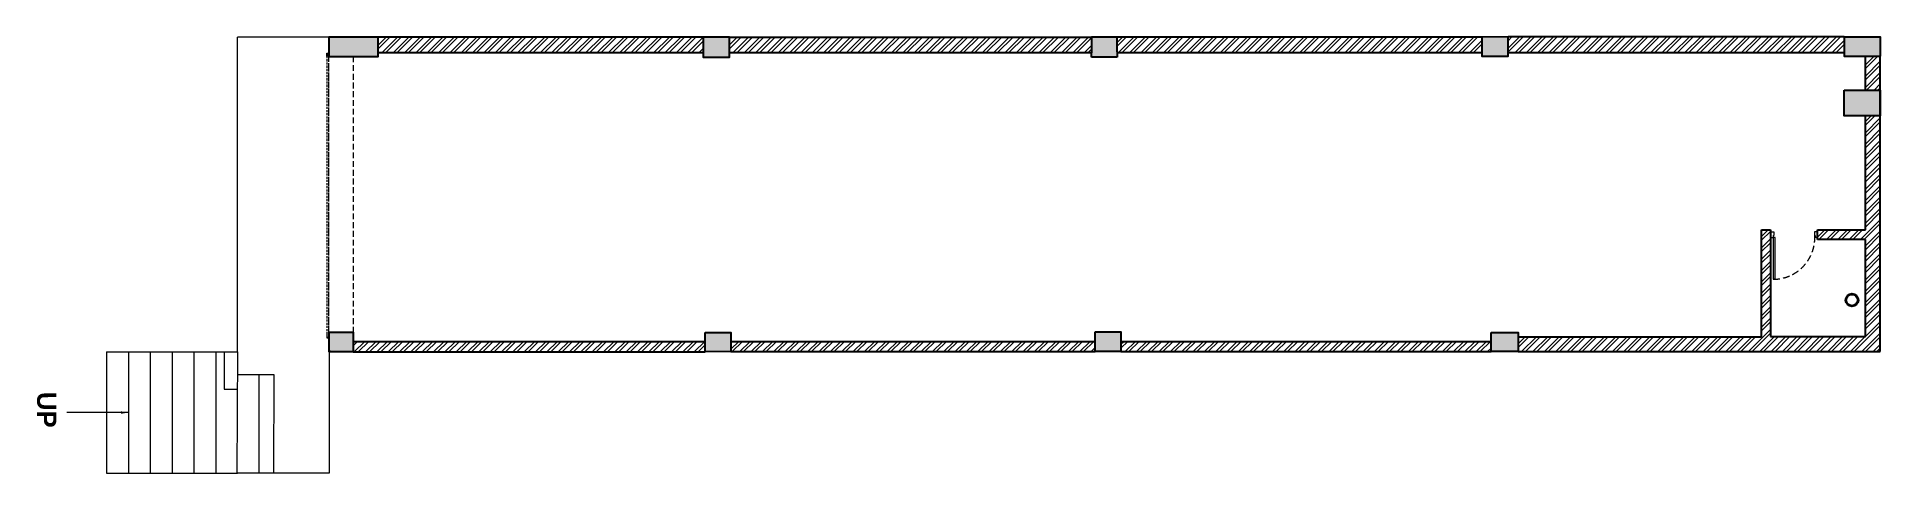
# Model space of a CAD drawing. Header units: feet. Extents: x -3128 to 25603, y -6800 to 5.
import ezdxf

# ---------------------------------------------------------------- set-up
doc = ezdxf.new("R2010")
doc.units = ezdxf.units.FT
doc.header["$LTSCALE"] = 33
doc.header["$MEASUREMENT"] = 0
for name, pattern in [('a_p6_plan_L18$0$HIDDEN', [0.375, 0.25, -0.125]), ('HIDDEN2', [4.7625, 3.175, -1.5875]), ('HIDDENX2', [0.75, 0.5, -0.25])]:
    doc.linetypes.add(name, pattern=pattern)
for name, color, linetype, lineweight in [('A-shutter', 8, 'Continuous', 18), ('A-WALL HATCH', 251, 'Continuous', 0), ('beam', 90, 'Continuous', 9), ('column hatch', 5, 'Continuous', 0), ('Door', 2, 'Continuous', 13), ('LENS-DOOR', 34, 'Continuous', 20), ('rolling shutter', 1, 'Continuous', 5), ('Steps', 4, 'Continuous', 9)]:
    doc.layers.add(name, color=color, linetype=linetype, lineweight=lineweight)
doc.layers.add('A-WALL', color=1, linetype='Continuous')
doc.layers.add('column', color=10, linetype='Continuous')
doc.styles.get("Standard").update_dxf_attribs({"font": 'GILC____.TTF'})
doc.dimstyles.new('01', dxfattribs={"dimtxt": 150, "dimasz": 115, "dimexe": 115, "dimexo": 115, "dimgap": 115, "dimtad": 0, "dimdec": 0, "dimzin": 0, "dimdsep": 46, "dimtxsty": 'Standard', "dimblk": 'ARCHTICK', "dimcen": 115, "dimdle": 115, "dimclrd": 256, "dimclre": 256, "dimclrt": 256, "dimadec": 0, "dimazin": 0, "dimtfac": 1, "dimtdec": 0, "dimtofl": 0, "dimtmove": 1, "dimatfit": 3, "dimfxl": 1, "dimtolj": 1, "dimtzin": 0, "dimlwd": -1, "dimlwe": -1, "dimarcsym": 0})

# ---------------------------------------------------------------- blocks, each defined once
blk = doc.blocks.new('_ArchTick')
at = {"const_width": 0.15}
blk.add_lwpolyline([(-0.5, -0.5), (0.5, 0.5)], dxfattribs=at)
blk = doc.blocks.new('*U4')
at = {"layer": 'A-shutter', "color": 5, "ltscale": 10}
for points in [[(41039587, -1561539), (41039587, -1561544), (41039542, -1561544), (41039542, -1561564), (41039587, -1561564), (41039587, -1561569), (41039537, -1561569), (41039537, -1561539)], [(41043926, -1561539), (41043926, -1561544), (41043971, -1561544), (41043971, -1561564), (41043926, -1561564), (41043926, -1561569), (41043976, -1561569), (41043976, -1561539)]]:
    blk.add_lwpolyline(points, close=True, dxfattribs=at)
at = {"layer": 'A-shutter', "color": 5, "linetype": 'HIDDENX2', "ltscale": 2}
blk.add_lwpolyline([(41039542, -1561544), (41039542, -1561564), (41043971, -1561564), (41043971, -1561544)], close=True, dxfattribs=at)
blk = doc.blocks.new('*U5')
at = {"layer": 'LENS-DOOR'}
for p, q in [((548123, 1779222), (548123, 1778573)), ((548123, 1779222), (548154, 1779222)), ((548154, 1778573), (548154, 1779222)), ((547461, 1778568), (547466, 1778568)), ((547461, 1778485), (547461, 1778568)), ((547461, 1778485), (547466, 1778485)), ((547466, 1778573), (547502, 1778573)), ((547466, 1778568), (547466, 1778573)), ((547466, 1778480), (547466, 1778485)), ((547466, 1778480), (547512, 1778480)), ((547502, 1778540), (547502, 1778573)), ((547502, 1778540), (547512, 1778540)), ((547512, 1778480), (547512, 1778540)), ((548123, 1778573), (548154, 1778573)), ((548146, 1778480), (548146, 1778540)), ((548156, 1778540), (548146, 1778540)), ((548192, 1778480), (548146, 1778480)), ((548192, 1778573), (548156, 1778573)), ((548156, 1778540), (548156, 1778573)), ((548192, 1778568), (548192, 1778573)), ((548197, 1778568), (548192, 1778568)), ((548192, 1778480), (548192, 1778485)), ((548197, 1778485), (548192, 1778485)), ((548197, 1778485), (548197, 1778568))]:
    blk.add_line(p, q, dxfattribs=at)
at = {"layer": 'LENS-DOOR', "color": 7, "linetype": 'HIDDEN2'}
blk.add_ellipse((548154, 1778573), major_axis=(-649, 0), ratio=1, start_param=-1.570791, end_param=0.051209, dxfattribs=at)

msp = doc.modelspace()

# ---------------------------------------------------------------- hatches: boundary and pattern name
at = {"layer": 'A-WALL HATCH'}
h = msp.add_hatch(dxfattribs=at)
h.set_pattern_fill('ANSI32', color=256, scale=333)
h.set_pattern_definition([(45, (-3360310.43, 5510283.79), (-88.2999593, 88.2999593), []), (45, (-3360251.56, 5510283.79), (-88.2999593, 88.2999593), [])])
h.paths.add_polyline_path([(7258, 0), (2193, 0), (2193, -245), (7258, -245)])
h.paths.add_polyline_path([(13313, 0), (7668, 0), (7668, -245), (13313, -245)])
h.paths.add_polyline_path([(19393, 0), (13713, 0), (13713, -245), (19393, -245)])
h.paths.add_polyline_path([(25043, 5), (19803, 5), (19803, -245), (25043, -245)])
h.paths.add_polyline_path([(25603, -295), (25373, -295), (25373, -825), (25603, -825)])
h.paths.add_polyline_path([(25603, -1225), (25373, -1225), (25373, -3005), (24629, -3005), (24629, -3155), (25373, -3155), (25373, -4670), (23893, -4670), (23893, -3005), (23753, -3005), (23753, -4675), (19960, -4675), (19960, -4905), (23893, -4900), (25603, -4900), (25603, -3155)])
h.paths.add_polyline_path([(7290, -4745), (1800, -4745), (1800, -4910), (7290, -4910)])
h.paths.add_polyline_path([(13370, -4745), (7690, -4745), (7690, -4905), (13370, -4905)])
h.paths.add_polyline_path([(19540, -4745), (13770, -4745), (13770, -4905), (19540, -4905)])
at = {"layer": 'column hatch'}
h = msp.add_hatch(color=251, dxfattribs=at)
h.dxf.hatch_style = 1
h.paths.add_polyline_path([(25603, -825), (25043, -825), (25043, -1225), (25603, -1225)])
h.paths.add_polyline_path([(2193, 0), (1423, 0), (1423, -300), (2193, -300), (2193, -230)])
h.paths.add_polyline_path([(7668, 0), (7258, 0), (7258, -245), (7258, -310), (7668, -310), (7668, -245)])
h.paths.add_polyline_path([(13713, 0), (13313, 0), (13313, -245), (13313, -310), (13713, -310), (13713, -230)])
h.paths.add_polyline_path([(19803, 5), (19393, 0), (19393, -230), (19393, -295), (19803, -295), (19803, -225)])
h.paths.add_polyline_path([(25603, 5), (25043, 5), (25043, -225), (25043, -295), (25373, -295), (25603, -295)])
h.paths.add_polyline_path([(19960, -4675), (19960, -4605), (19540, -4605), (19540, -4675), (19540, -4905), (19960, -4905)])
h.paths.add_polyline_path([(13770, -4595), (13370, -4595), (13370, -4675), (13370, -4905), (13770, -4905), (13770, -4675)])
h.paths.add_polyline_path([(7690, -4675), (7690, -4605), (7290, -4605), (7290, -4680), (7290, -4910), (7690, -4905)])
h.paths.add_polyline_path([(1800, -4680), (1800, -4600), (1430, -4600), (1430, -4880), (1430, -4910), (1800, -4910)])

# ---------------------------------------------------------------- linework, layer by layer
at = {"layer": 'A-WALL'}
for p, q in [((7258, 0), (2193, 0)), ((7668, 0), (13313, 0)), ((19393, 0), (13713, 0)), ((25043, 5), (19803, 5)), ((7258, -245), (2193, -245)), ((13313, -245), (7668, -245)), ((19393, -245), (13713, -245)), ((25043, -245), (19803, -245)), ((25373, -825), (25373, -295)), ((25603, -3155), (25603, -295)), ((25373, -3005), (25373, -1225)), ((23753, -4675), (23753, -3005)), ((23753, -3005), (23893, -3005)), ((23893, -3005), (23893, -4670)), ((24629, -3155), (24629, -3005)), ((24629, -3005), (25373, -3005)), ((25373, -3155), (24629, -3155)), ((25373, -4670), (25373, -3155)), ((25603, -4900), (25603, -3155)), ((25373, -4670), (25373, -4200)), ((1800, -4745), (7290, -4745)), ((7690, -4745), (13370, -4745)), ((13770, -4745), (19540, -4745)), ((19960, -4675), (23753, -4675)), ((23893, -4670), (25373, -4670)), ((1800, -4910), (7290, -4910)), ((7690, -4905), (13370, -4905)), ((13770, -4905), (19540, -4905)), ((19960, -4905), (23893, -4900)), ((23893, -4900), (25603, -4900))]:
    msp.add_line(p, q, dxfattribs=at)
for radius in [100, 88]:
    msp.add_circle((25164, -4100), radius, dxfattribs=at)
at = {"layer": 'beam', "linetype": 'a_p6_plan_L18$0$HIDDEN', "lineweight": 5, "ltscale": 11}
msp.add_lwpolyline([(1800, -4600), (1423, -4600), (1423, -300), (1800, -300)], close=True, dxfattribs=at)
at = {"layer": 'column'}
for p, q in [((2193, 0), (2193, 0)), ((13713, 0), (13313, 0)), ((13313, 0), (13313, -245)), ((13713, -230), (13713, 0)), ((13313, -310), (13313, -245)), ((13713, -230), (13713, -310)), ((13713, -310), (13313, -310)), ((1430, -4880), (1430, -4910))]:
    msp.add_line(p, q, dxfattribs=at)
for points in [[(2193, -230), (2193, 0), (1423, 0), (1423, -300), (2193, -300)], [(7668, -245), (7668, 0), (7258, 0), (7258, -245), (7258, -310), (7668, -310)], [(19803, -225), (19803, 5), (19393, 0), (19393, -230), (19393, -295), (19803, -295)], [(25043, -825), (25603, -825), (25603, -1225), (25043, -1225)], [(13370, -4595), (13770, -4595), (13770, -4675), (13770, -4905), (13370, -4905), (13370, -4675)], [(1430, -4600), (1800, -4600), (1800, -4680), (1800, -4910), (1430, -4910), (1430, -4880)], [(7290, -4605), (7690, -4605), (7690, -4675), (7690, -4905), (7290, -4910), (7290, -4680)], [(19540, -4605), (19960, -4605), (19960, -4675), (19960, -4905), (19540, -4905), (19540, -4675)]]:
    msp.add_lwpolyline(points, close=True, dxfattribs=at)
for points in [[(25043, 5), (25603, 5), (25603, -295)], [(25043, 5), (25043, -225), (25043, -295), (25373, -295), (25603, -295)]]:
    msp.add_lwpolyline(points, dxfattribs=at)
at = {"layer": 'Steps'}
for p, q in [((0, -4910), (0, 0)), ((1423, 0), (0, 0)), ((-2040, -4910), (-2040, -6800)), ((-2040, -4910), (-1020, -4910)), ((-1700, -4910), (-1700, -6800)), ((-1360, -4910), (-1360, -6800)), ((-1020, -4910), (0, -4910)), ((-1020, -4910), (-1020, -6800)), ((-680, -4910), (-680, -6800)), ((-340, -4910), (-340, -6800)), ((-210, -4910), (-210, -5490)), ((0, -4910), (-10, -6800)), ((1430, -4910), (1430, -6800)), ((-6, -5261), (564, -5262)), ((334, -5261), (330, -6800)), ((564, -5262), (560, -6800)), ((-210, -5490), (-10, -5490)), ((-2040, -6800), (0, -6800)), ((735, -6800), (0, -6800)), ((1430, -6800), (735, -6800))]:
    msp.add_line(p, q, dxfattribs=at)

# ---------------------------------------------------------------- block references
at = {"layer": 'Door', "rotation": 180}
msp.add_blockref('*U5', (572090, 1775446), dxfattribs=at)
at = {"layer": 'rolling shutter', "color": 2, "xscale": -1, "rotation": 269.9999999999481}
msp.add_blockref('*U4', (1562962, -41044226), dxfattribs=at)

# ---------------------------------------------------------------- texts
at = {"layer": 'Steps', "insert": (-2823, -6090), "char_height": 300, "width": 8080.45, "attachment_point": 3, "rotation": 270.0937}
msp.add_mtext('{\\fCentury Gothic|b1|i0|c0|p34; UP }', dxfattribs=at)

# ---------------------------------------------------------------- leaders
at = {"layer": 'Steps'}
msp.add_leader([(-1700, -5855), (-2663, -5855)], dimstyle='01', override={"dimgap": 115, "dimtad": 0}, dxfattribs=at)

doc.saveas('drawing.dxf')
